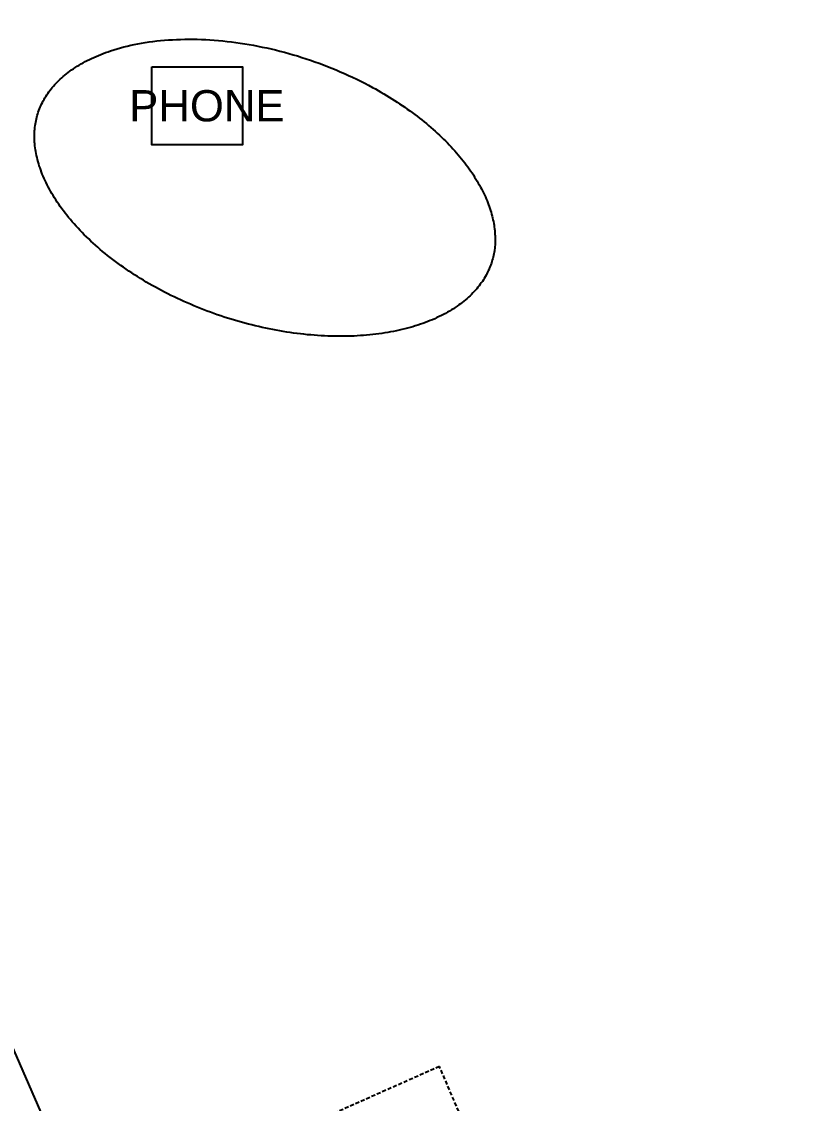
# Model space of a CAD drawing. Header units: millimetres. Extents: x 2562 to 7288, y 778 to 5635.
# Drawn here: x 4288 to 4440.6, y 1574.8 to 1782.4 of the extents above; entities that cross this region are included whole.
import ezdxf

# ---------------------------------------------------------------- set-up
doc = ezdxf.new("R2010")
doc.units = ezdxf.units.MM
doc.linetypes.add('HIDDEN', pattern=[0.375, 0.25, -0.125])
for name, color, linetype in [('0-gnl-gor1', 1, 'Continuous'), ('0-gnl-ust', 191, 'HIDDEN'), ('2-tef-hrkt-mobilya', 251, 'Continuous'), ('BH-DO-NOTLAR', 12, 'Continuous')]:
    doc.layers.add(name, color=color, linetype=linetype)
doc.layers.add('x-ref_base plan 1$0$SHG-WALL-HATCH', color=252, linetype='Continuous', lineweight=5)
doc.styles.get("Standard").update_dxf_attribs({"font": 'arial.ttf'})

# ---------------------------------------------------------------- blocks, each defined once
blk = doc.blocks.new('boh')
at = {"layer": 'x-ref_base plan 1$0$SHG-WALL-HATCH'}
h = blk.add_hatch(color=256, dxfattribs=at)
h.paths.add_polyline_path([(-50117.15, -17732.22), (-50034.35, -17614.48), (-49883.52, -17720.55), (-49893.06, -17734.12), (-49885, -17739.86), (-49865.85, -17712.99), (-49871.15, -17709.21), (-49695.36, -17462.62), (-49695.36, -17422.82), (-49877.33, -17293.1), (-49877.4, -17293.2), (-50153.53, -17679.83), (-50163.3, -17672.85), (-50360.76, -17949.33), (-50360.76, -17949.33), (-50363.26, -17952.83), (-50339.88, -17969.33), (-50237.55, -17824.89), (-50124.79, -17905.11), (-50124.5, -17904.98), (-50124.66, -17905.21), (-50036.9, -17967.64), (-50036.37, -17967.42), (-50036.66, -17967.81), (-49884.51, -18076.05), (-49852.23, -18099.07), (-49778.23, -17995.28), (-49969.75, -17858.75), (-49949.44, -17830.25), (-49956.91, -17824.92), (-49966.34, -17838.32), (-49974.19, -17832.8), (-49976.15, -17831.42), (-49976.15, -17831.42), (-49984.66, -17825.44)])
h.paths.add_polyline_path([(-50067.71, -17574.93), (-49886.01, -17320.06), (-49715.83, -17441.38), (-49897.52, -17696.25)], flags=16)
h.paths.add_polyline_path([(-50020.42, -18330.56), (-49852.36, -18099.26), (-49878.93, -18080.08), (-49884.54, -18076.09), (-50014.3, -18258.48), (-50268.3, -18077.79), (-50304.33, -18128.45)])
h.paths.add_polyline_path([(-50095.22, -17156.18), (-50086.51, -17143.97), (-50103.44, -17131.9), (-50096.86, -17122.66), (-50133.27, -17122.66), (-50136.58, -17126.7)])
h.paths.add_polyline_path([(-50293.75, -17616.42), (-50287.24, -17621.06), (-49994.09, -17209.85), (-50005.09, -17202.02), (-50013.79, -17214.23), (-50009.31, -17217.42)])
h.paths.add_polyline_path([(-51718.65, -19644.21), (-51696.58, -19696.99), (-51676.22, -19688.48), (-51698.29, -19635.7)], flags=9)
h.paths.add_polyline_path([(-51407.22, -19513.01), (-51385.15, -19565.79), (-51364.79, -19557.27), (-51386.86, -19504.49)], flags=9)
h.paths.add_polyline_path([(-53133.33, -20478.85), (-53014.84, -20478.85), (-53014.84, -20434.71), (-53133.33, -20434.71)], flags=9)
h.paths.add_polyline_path([(-52168.23, -20183.94), (-52106.12, -20183.94), (-52106.12, -20161.87), (-52168.23, -20161.87)], flags=9)
h.paths.add_polyline_path([(-52271.69, -20922.88), (-52012.88, -20922.88), (-52012.88, -20878.74), (-52271.69, -20878.74)], flags=9)
h.paths.add_polyline_path([(-51847.35, -21114.15), (-51728.85, -21114.15), (-51728.85, -21070.01), (-51847.35, -21070.01)], flags=9)
h.paths.add_polyline_path([(-51017.62, -19075.08), (-50832.23, -19075.08), (-50832.23, -19030.94), (-51017.62, -19030.94)], flags=9)
h.paths.add_polyline_path([(-51195.04, -19269.3), (-51058.87, -19269.3), (-51058.87, -19225.17), (-51195.04, -19225.17)], flags=9)
h.paths.add_polyline_path([(-51372.27, -19292.33), (-51292.93, -19292.33), (-51292.93, -19248.19), (-51372.27, -19248.19)], flags=9)
h.paths.add_polyline_path([(-51262.74, -20921.58), (-51003.93, -20921.58), (-51003.93, -20877.45), (-51262.74, -20877.45)], flags=9)
h.paths.add_polyline_path([(-50758.06, -20409.89), (-50683.72, -20409.89), (-50683.72, -20387.82), (-50758.06, -20387.82)], flags=9)
h.paths.add_polyline_path([(-52080.43, -19680.92), (-52055.45, -19680.92), (-52055.45, -19658.85), (-52080.43, -19658.85)], flags=9)
h.paths.add_polyline_path([(-51721.04, -19787.97), (-51696.05, -19787.97), (-51696.05, -19765.91), (-51721.04, -19765.91)], flags=9)
h.paths.add_polyline_path([(-51714.06, -20458.99), (-51689.07, -20458.99), (-51689.07, -20436.92), (-51714.06, -20436.92)], flags=9)
h.paths.add_polyline_path([(-51873.54, -20765.64), (-51848.55, -20765.64), (-51848.55, -20743.57), (-51873.54, -20743.57)], flags=9)
h.paths.add_polyline_path([(-52920.93, -20205.77), (-52895.95, -20205.77), (-52895.95, -20183.7), (-52920.93, -20183.7)], flags=9)
h.paths.add_polyline_path([(-52696.25, -20247.36), (-52563.34, -20247.36), (-52563.34, -20169.49), (-52696.25, -20169.49)], flags=9)
h.paths.add_polyline_path([(-51144.46, -19471.95), (-50957.7, -19387.5), (-50975.89, -19347.29), (-51162.65, -19431.74)], flags=9)
h.paths.add_polyline_path([(-50873.39, -19299.53), (-50784.26, -19299.53), (-50784.26, -19221.66), (-50873.39, -19221.66)], flags=9)
h.paths.add_polyline_path([(-51438.98, -19970.77), (-51375.41, -19970.77), (-51375.41, -19926.63), (-51438.98, -19926.63)], flags=9)
h.paths.add_polyline_path([(-52119.84, -20097.97), (-51963.17, -20024.89), (-51981.82, -19984.89), (-52138.5, -20057.97)], flags=9)
h = blk.add_hatch(color=256, dxfattribs=at)
h.paths.add_polyline_path([(-50117.15, -17732.22), (-50034.35, -17614.48), (-49883.52, -17720.55), (-49893.06, -17734.12), (-49885, -17739.86), (-49865.85, -17712.99), (-49871.15, -17709.21), (-49695.36, -17462.62), (-49695.36, -17422.82), (-49877.33, -17293.1), (-49877.4, -17293.2), (-50153.53, -17679.83), (-50163.3, -17672.85), (-50360.76, -17949.33), (-50360.76, -17949.33), (-50363.26, -17952.83), (-50339.88, -17969.33), (-50237.55, -17824.89), (-50124.79, -17905.11), (-50124.5, -17904.98), (-50124.66, -17905.21), (-50036.9, -17967.64), (-50036.37, -17967.42), (-50036.66, -17967.81), (-49884.51, -18076.05), (-49852.23, -18099.07), (-49778.23, -17995.28), (-49969.75, -17858.75), (-49949.44, -17830.25), (-49956.91, -17824.92), (-49966.34, -17838.32), (-49974.19, -17832.8), (-49976.15, -17831.42), (-49976.15, -17831.42), (-49984.66, -17825.44)])
h.paths.add_polyline_path([(-50067.71, -17574.93), (-49886.01, -17320.06), (-49715.83, -17441.38), (-49897.52, -17696.25)], flags=16)
h.paths.add_polyline_path([(-50020.42, -18330.56), (-49852.36, -18099.26), (-49878.93, -18080.08), (-49884.54, -18076.09), (-50014.3, -18258.48), (-50268.3, -18077.79), (-50304.33, -18128.45)])
h.paths.add_polyline_path([(-50095.22, -17156.18), (-50086.51, -17143.97), (-50103.44, -17131.9), (-50096.86, -17122.66), (-50133.27, -17122.66), (-50136.58, -17126.7)])
h.paths.add_polyline_path([(-50293.75, -17616.42), (-50287.24, -17621.06), (-49994.09, -17209.85), (-50005.09, -17202.02), (-50013.79, -17214.23), (-50009.31, -17217.42)])
h.paths.add_polyline_path([(-51718.65, -19644.21), (-51696.58, -19696.99), (-51676.22, -19688.48), (-51698.29, -19635.7)], flags=9)
h.paths.add_polyline_path([(-51407.22, -19513.01), (-51385.15, -19565.79), (-51364.79, -19557.27), (-51386.86, -19504.49)], flags=9)
h.paths.add_polyline_path([(-53133.33, -20478.85), (-53014.84, -20478.85), (-53014.84, -20434.71), (-53133.33, -20434.71)], flags=9)
h.paths.add_polyline_path([(-52168.23, -20183.94), (-52106.12, -20183.94), (-52106.12, -20161.87), (-52168.23, -20161.87)], flags=9)
h.paths.add_polyline_path([(-52271.69, -20922.88), (-52012.88, -20922.88), (-52012.88, -20878.74), (-52271.69, -20878.74)], flags=9)
h.paths.add_polyline_path([(-51847.35, -21114.15), (-51728.85, -21114.15), (-51728.85, -21070.01), (-51847.35, -21070.01)], flags=9)
h.paths.add_polyline_path([(-51017.62, -19075.08), (-50832.23, -19075.08), (-50832.23, -19030.94), (-51017.62, -19030.94)], flags=9)
h.paths.add_polyline_path([(-51195.04, -19269.3), (-51058.87, -19269.3), (-51058.87, -19225.17), (-51195.04, -19225.17)], flags=9)
h.paths.add_polyline_path([(-51372.27, -19292.33), (-51292.93, -19292.33), (-51292.93, -19248.19), (-51372.27, -19248.19)], flags=9)
h.paths.add_polyline_path([(-51262.74, -20921.58), (-51003.93, -20921.58), (-51003.93, -20877.45), (-51262.74, -20877.45)], flags=9)
h.paths.add_polyline_path([(-50758.06, -20409.89), (-50683.72, -20409.89), (-50683.72, -20387.82), (-50758.06, -20387.82)], flags=9)
h.paths.add_polyline_path([(-52080.43, -19680.92), (-52055.45, -19680.92), (-52055.45, -19658.85), (-52080.43, -19658.85)], flags=9)
h.paths.add_polyline_path([(-51721.04, -19787.97), (-51696.05, -19787.97), (-51696.05, -19765.91), (-51721.04, -19765.91)], flags=9)
h.paths.add_polyline_path([(-51714.06, -20458.99), (-51689.07, -20458.99), (-51689.07, -20436.92), (-51714.06, -20436.92)], flags=9)
h.paths.add_polyline_path([(-51873.54, -20765.64), (-51848.55, -20765.64), (-51848.55, -20743.57), (-51873.54, -20743.57)], flags=9)
h.paths.add_polyline_path([(-52920.93, -20205.77), (-52895.95, -20205.77), (-52895.95, -20183.7), (-52920.93, -20183.7)], flags=9)
h.paths.add_polyline_path([(-52696.25, -20247.36), (-52563.34, -20247.36), (-52563.34, -20169.49), (-52696.25, -20169.49)], flags=9)
h.paths.add_polyline_path([(-51144.46, -19471.95), (-50957.7, -19387.5), (-50975.89, -19347.29), (-51162.65, -19431.74)], flags=9)
h.paths.add_polyline_path([(-50873.39, -19299.53), (-50784.26, -19299.53), (-50784.26, -19221.66), (-50873.39, -19221.66)], flags=9)
h.paths.add_polyline_path([(-51438.98, -19970.77), (-51375.41, -19970.77), (-51375.41, -19926.63), (-51438.98, -19926.63)], flags=9)
h.paths.add_polyline_path([(-52119.84, -20097.97), (-51963.17, -20024.89), (-51981.82, -19984.89), (-52138.5, -20057.97)], flags=9)

msp = doc.modelspace()

# ---------------------------------------------------------------- hatches: boundary and pattern name
at = {"layer": 'x-ref_base plan 1$0$SHG-WALL-HATCH'}
h = msp.add_hatch(color=256, dxfattribs=at)
h.paths.add_polyline_path([(6369.35, 4214.03), (6452.15, 4331.78), (6602.99, 4225.7), (6593.45, 4212.13), (6601.5, 4206.39), (6620.66, 4233.26), (6615.36, 4237.04), (6791.15, 4483.64), (6791.15, 4523.43), (6609.18, 4653.16), (6609.11, 4653.05), (6332.98, 4266.43), (6323.21, 4273.4), (6125.75, 3996.92), (6125.75, 3996.92), (6123.25, 3993.42), (6146.63, 3976.92), (6248.95, 4121.36), (6361.71, 4041.14), (6362.01, 4041.27), (6361.85, 4041.05), (6449.61, 3978.61), (6450.13, 3978.84), (6449.85, 3978.44), (6601.99, 3870.21), (6634.28, 3847.18), (6708.27, 3950.97), (6516.75, 4087.51), (6537.07, 4116.01), (6529.6, 4121.33), (6520.17, 4107.93), (6512.32, 4113.45), (6510.36, 4114.83), (6510.36, 4114.83), (6501.85, 4120.82)])
h.paths.add_polyline_path([(6418.8, 4371.33), (6600.49, 4626.19), (6770.68, 4504.87), (6588.98, 4250)], flags=16)
h.paths.add_polyline_path([(6466.09, 3615.69), (6634.14, 3846.99), (6607.58, 3866.18), (6601.96, 3870.17), (6472.21, 3687.77), (6218.21, 3868.46), (6182.17, 3817.81)])
h.paths.add_polyline_path([(6391.29, 4790.07), (6399.99, 4802.28), (6383.07, 4814.35), (6389.65, 4823.59), (6353.24, 4823.59), (6349.93, 4819.55)])
h.paths.add_polyline_path([(6192.76, 4329.83), (6199.27, 4325.19), (6492.42, 4736.4), (6481.42, 4744.23), (6472.71, 4732.02), (6477.19, 4728.83)])
h.paths.add_polyline_path([(4767.86, 2302.04), (4789.93, 2249.26), (4810.29, 2257.77), (4788.22, 2310.55)], flags=9)
h.paths.add_polyline_path([(5079.29, 2433.25), (5101.36, 2380.47), (5121.72, 2388.98), (5099.65, 2441.76)], flags=9)
h.paths.add_polyline_path([(3353.17, 1467.41), (3471.67, 1467.41), (3471.67, 1511.54), (3353.17, 1511.54)], flags=9)
h.paths.add_polyline_path([(4318.28, 1762.31), (4380.38, 1762.31), (4380.38, 1784.38), (4318.28, 1784.38)], flags=9)
h.paths.add_polyline_path([(4214.82, 1023.37), (4473.63, 1023.37), (4473.63, 1067.51), (4214.82, 1067.51)], flags=9)
h.paths.add_polyline_path([(4639.16, 832.11), (4757.65, 832.11), (4757.65, 876.24), (4639.16, 876.24)], flags=9)
h.paths.add_polyline_path([(5468.89, 2871.18), (5654.28, 2871.18), (5654.28, 2915.31), (5468.89, 2915.31)], flags=9)
h.paths.add_polyline_path([(5291.47, 2676.95), (5427.64, 2676.95), (5427.64, 2721.09), (5291.47, 2721.09)], flags=9)
h.paths.add_polyline_path([(5114.24, 2653.92), (5193.58, 2653.92), (5193.58, 2698.06), (5114.24, 2698.06)], flags=9)
h.paths.add_polyline_path([(5223.77, 1024.67), (5482.58, 1024.67), (5482.58, 1068.81), (5223.77, 1068.81)], flags=9)
h.paths.add_polyline_path([(5728.45, 1536.37), (5802.79, 1536.37), (5802.79, 1558.44), (5728.45, 1558.44)], flags=9)
h.paths.add_polyline_path([(4406.07, 2265.33), (4431.06, 2265.33), (4431.06, 2287.4), (4406.07, 2287.4)], flags=9)
h.paths.add_polyline_path([(4765.47, 2158.28), (4790.46, 2158.28), (4790.46, 2180.35), (4765.47, 2180.35)], flags=9)
h.paths.add_polyline_path([(4772.45, 1487.26), (4797.43, 1487.26), (4797.43, 1509.33), (4772.45, 1509.33)], flags=9)
h.paths.add_polyline_path([(4612.97, 1180.61), (4637.96, 1180.61), (4637.96, 1202.68), (4612.97, 1202.68)], flags=9)
h.paths.add_polyline_path([(3565.57, 1740.49), (3590.56, 1740.49), (3590.56, 1762.56), (3565.57, 1762.56)], flags=9)
h.paths.add_polyline_path([(3790.26, 1698.89), (3923.16, 1698.89), (3923.16, 1776.76), (3790.26, 1776.76)], flags=9)
h.paths.add_polyline_path([(5342.04, 2474.3), (5528.81, 2558.75), (5510.62, 2598.97), (5323.86, 2514.52)], flags=9)
h.paths.add_polyline_path([(5613.11, 2646.73), (5702.24, 2646.73), (5702.24, 2724.59), (5613.11, 2724.59)], flags=9)
h.paths.add_polyline_path([(5047.53, 1975.49), (5111.1, 1975.49), (5111.1, 2019.62), (5047.53, 2019.62)], flags=9)
h.paths.add_polyline_path([(4366.67, 1848.28), (4523.34, 1921.36), (4504.68, 1961.36), (4348.01, 1888.28)], flags=9)

# ---------------------------------------------------------------- linework, layer by layer
at = {"layer": '0-gnl-gor1'}
msp.add_line((4292.83, 1570.58), (4258.78, 1648.24), dxfattribs=at)
msp.add_open_spline([(4378.1, 1736.01), (4378.35, 1736.78), (4378.54, 1737.57), (4378.79, 1739.21), (4378.84, 1740.06), (4378.8, 1741.81), (4378.71, 1742.71), (4378.38, 1744.57), (4378.14, 1745.52), (4377.49, 1747.47), (4377.08, 1748.47), (4376.11, 1750.49), (4375.54, 1751.51), (4374.24, 1753.57), (4373.5, 1754.6), (4371.88, 1756.66), (4370.99, 1757.69), (4369.06, 1759.71), (4368.02, 1760.71), (4365.8, 1762.66), (4364.63, 1763.62), (4362.15, 1765.48), (4360.85, 1766.38), (4358.15, 1768.11), (4356.75, 1768.94), (4353.31, 1770.82), (4351.24, 1771.83), (4346.98, 1773.67), (4344.79, 1774.5), (4340.36, 1775.96), (4338.1, 1776.59), (4333.59, 1777.63), (4331.33, 1778.05), (4326.85, 1778.66), (4324.64, 1778.85), (4320.31, 1779.01), (4318.19, 1778.98), (4314.11, 1778.7), (4312.15, 1778.45), (4308.43, 1777.75), (4306.68, 1777.29), (4303.75, 1776.32), (4302.53, 1775.83), (4300.27, 1774.77), (4299.23, 1774.18), (4297.32, 1772.94), (4296.45, 1772.28), (4294.91, 1770.9), (4294.22, 1770.18), (4293.04, 1768.68), (4292.53, 1767.92), (4291.69, 1766.33), (4291.34, 1765.51), (4290.82, 1763.83), (4290.64, 1762.96), (4290.43, 1761.15), (4290.41, 1760.22), (4290.54, 1758.29), (4290.69, 1757.29), (4291.18, 1755.23), (4291.52, 1754.17), (4292.38, 1752.01), (4292.91, 1750.92), (4294.16, 1748.7), (4294.89, 1747.58), (4296.52, 1745.34), (4297.43, 1744.22), (4299.44, 1742.01), (4300.53, 1740.92), (4302.88, 1738.78), (4304.13, 1737.73), (4306.79, 1735.7), (4308.19, 1734.71), (4311.12, 1732.83), (4312.65, 1731.93), (4315.8, 1730.22), (4317.43, 1729.42), (4320.77, 1727.91), (4322.47, 1727.22), (4325.94, 1725.95), (4327.7, 1725.37), (4331.25, 1724.35), (4333.03, 1723.91), (4336.61, 1723.15), (4338.39, 1722.84), (4341.93, 1722.36), (4343.69, 1722.18), (4347.15, 1721.98), (4348.85, 1721.95), (4352.17, 1722.03), (4353.78, 1722.13), (4356.91, 1722.48), (4358.42, 1722.72), (4361.31, 1723.33), (4362.69, 1723.7), (4365.3, 1724.54), (4366.52, 1725.02), (4368.8, 1726.08), (4369.86, 1726.66), (4371.79, 1727.89), (4372.66, 1728.55), (4374.23, 1729.92), (4374.92, 1730.64), (4376.13, 1732.13), (4376.65, 1732.89), (4377.49, 1734.44), (4377.83, 1735.21), (4378.1, 1736.01)], degree=3, knots=[0, 0, 0, 0, 0.106927, 0.106927, 0.213855, 0.213855, 0.320782, 0.320782, 0.42771, 0.42771, 0.534637, 0.534637, 0.641565, 0.641565, 0.748492, 0.748492, 0.85542, 0.85542, 0.962347, 0.962347, 1.069275, 1.069275, 1.176202, 1.176202, 1.28313, 1.28313, 1.429904, 1.429904, 1.576678, 1.576678, 1.723452, 1.723452, 1.870225, 1.870225, 2.016999, 2.016999, 2.163773, 2.163773, 2.310547, 2.310547, 2.457321, 2.457321, 2.573421, 2.573421, 2.689521, 2.689521, 2.805621, 2.805621, 2.921721, 2.921721, 3.037821, 3.037821, 3.15392, 3.15392, 3.27002, 3.27002, 3.38612, 3.38612, 3.50222, 3.50222, 3.61832, 3.61832, 3.73442, 3.73442, 3.85052, 3.85052, 3.966619, 3.966619, 4.082719, 4.082719, 4.198819, 4.198819, 4.314919, 4.314919, 4.431019, 4.431019, 4.547119, 4.547119, 4.663219, 4.663219, 4.779318, 4.779318, 4.895418, 4.895418, 5.011518, 5.011518, 5.127618, 5.127618, 5.243718, 5.243718, 5.359818, 5.359818, 5.475918, 5.475918, 5.592018, 5.592018, 5.708117, 5.708117, 5.824217, 5.824217, 5.940317, 5.940317, 6.056417, 6.056417, 6.172517, 6.172517, 6.283185, 6.283185, 6.283185, 6.283185], dxfattribs=at)
at = {"layer": '0-gnl-ust', "ltscale": 3}
msp.add_lwpolyline([(4643.9, 1370.07), (4643.9, 1435.57), (4565.3, 1435.57), (4565.3, 1383.07), (4384.95, 1383.07), (4353.71, 1453.05), (4412.31, 1479.21), (4368.14, 1581.87), (4300.93, 1551.99)], dxfattribs=at)
at = {"layer": '2-tef-hrkt-mobilya'}
msp.add_lwpolyline([(4312.96, 1773.66), (4330.34, 1773.66), (4330.34, 1758.74), (4312.96, 1758.74)], close=True, dxfattribs=at)
msp.add_open_spline([(4378.1, 1736.01), (4378.35, 1736.78), (4378.54, 1737.57), (4378.79, 1739.21), (4378.84, 1740.06), (4378.8, 1741.81), (4378.71, 1742.71), (4378.38, 1744.57), (4378.14, 1745.52), (4377.49, 1747.47), (4377.08, 1748.47), (4376.11, 1750.49), (4375.54, 1751.51), (4374.24, 1753.57), (4373.5, 1754.6), (4371.88, 1756.66), (4370.99, 1757.69), (4369.06, 1759.71), (4368.02, 1760.71), (4365.8, 1762.66), (4364.63, 1763.62), (4362.15, 1765.48), (4360.85, 1766.38), (4358.15, 1768.11), (4356.75, 1768.94), (4353.31, 1770.82), (4351.24, 1771.83), (4346.98, 1773.67), (4344.79, 1774.5), (4340.36, 1775.96), (4338.1, 1776.59), (4333.59, 1777.63), (4331.33, 1778.05), (4326.85, 1778.66), (4324.64, 1778.85), (4320.31, 1779.01), (4318.19, 1778.98), (4314.11, 1778.7), (4312.15, 1778.45), (4308.43, 1777.75), (4306.68, 1777.29), (4303.75, 1776.32), (4302.53, 1775.83), (4300.27, 1774.77), (4299.23, 1774.18), (4297.32, 1772.94), (4296.45, 1772.28), (4294.91, 1770.9), (4294.22, 1770.18), (4293.04, 1768.68), (4292.53, 1767.92), (4291.69, 1766.33), (4291.34, 1765.51), (4290.82, 1763.83), (4290.64, 1762.96), (4290.43, 1761.15), (4290.41, 1760.22), (4290.54, 1758.29), (4290.69, 1757.29), (4291.18, 1755.23), (4291.52, 1754.17), (4292.38, 1752.01), (4292.91, 1750.92), (4294.16, 1748.7), (4294.89, 1747.58), (4296.52, 1745.34), (4297.43, 1744.22), (4299.44, 1742.01), (4300.53, 1740.92), (4302.88, 1738.78), (4304.13, 1737.73), (4306.79, 1735.7), (4308.19, 1734.71), (4311.12, 1732.83), (4312.65, 1731.93), (4315.8, 1730.22), (4317.43, 1729.42), (4320.77, 1727.91), (4322.47, 1727.22), (4325.94, 1725.95), (4327.7, 1725.37), (4331.25, 1724.35), (4333.03, 1723.91), (4336.61, 1723.15), (4338.39, 1722.84), (4341.93, 1722.36), (4343.69, 1722.18), (4347.15, 1721.98), (4348.85, 1721.95), (4352.17, 1722.03), (4353.78, 1722.13), (4356.91, 1722.48), (4358.42, 1722.72), (4361.31, 1723.33), (4362.69, 1723.7), (4365.3, 1724.54), (4366.52, 1725.02), (4368.8, 1726.08), (4369.86, 1726.66), (4371.79, 1727.89), (4372.66, 1728.55), (4374.23, 1729.92), (4374.92, 1730.64), (4376.13, 1732.13), (4376.65, 1732.89), (4377.49, 1734.44), (4377.83, 1735.21), (4378.1, 1736.01)], degree=3, knots=[0, 0, 0, 0, 0.106927, 0.106927, 0.213855, 0.213855, 0.320782, 0.320782, 0.42771, 0.42771, 0.534637, 0.534637, 0.641565, 0.641565, 0.748492, 0.748492, 0.85542, 0.85542, 0.962347, 0.962347, 1.069275, 1.069275, 1.176202, 1.176202, 1.28313, 1.28313, 1.429904, 1.429904, 1.576678, 1.576678, 1.723452, 1.723452, 1.870225, 1.870225, 2.016999, 2.016999, 2.163773, 2.163773, 2.310547, 2.310547, 2.457321, 2.457321, 2.573421, 2.573421, 2.689521, 2.689521, 2.805621, 2.805621, 2.921721, 2.921721, 3.037821, 3.037821, 3.15392, 3.15392, 3.27002, 3.27002, 3.38612, 3.38612, 3.50222, 3.50222, 3.61832, 3.61832, 3.73442, 3.73442, 3.85052, 3.85052, 3.966619, 3.966619, 4.082719, 4.082719, 4.198819, 4.198819, 4.314919, 4.314919, 4.431019, 4.431019, 4.547119, 4.547119, 4.663219, 4.663219, 4.779318, 4.779318, 4.895418, 4.895418, 5.011518, 5.011518, 5.127618, 5.127618, 5.243718, 5.243718, 5.359818, 5.359818, 5.475918, 5.475918, 5.592018, 5.592018, 5.708117, 5.708117, 5.824217, 5.824217, 5.940317, 5.940317, 6.056417, 6.056417, 6.172517, 6.172517, 6.283185, 6.283185, 6.283185, 6.283185], dxfattribs=at)
msp.add_open_spline([(4378.1, 1736.01), (4378.35, 1736.78), (4378.54, 1737.57), (4378.79, 1739.21), (4378.84, 1740.06), (4378.8, 1741.81), (4378.71, 1742.71), (4378.38, 1744.57), (4378.14, 1745.52), (4377.49, 1747.47), (4377.08, 1748.47), (4376.11, 1750.49), (4375.54, 1751.51), (4374.24, 1753.57), (4373.5, 1754.6), (4371.88, 1756.66), (4370.99, 1757.69), (4369.06, 1759.71), (4368.02, 1760.71), (4365.8, 1762.66), (4364.63, 1763.62), (4362.15, 1765.48), (4360.85, 1766.38), (4358.15, 1768.11), (4356.75, 1768.94), (4353.31, 1770.82), (4351.24, 1771.83), (4346.98, 1773.67), (4344.79, 1774.5), (4340.36, 1775.96), (4338.1, 1776.59), (4333.59, 1777.63), (4331.33, 1778.05), (4326.85, 1778.66), (4324.64, 1778.85), (4320.31, 1779.01), (4318.19, 1778.98), (4314.11, 1778.7), (4312.15, 1778.45), (4308.43, 1777.75), (4306.68, 1777.29), (4303.75, 1776.32), (4302.53, 1775.83), (4300.27, 1774.77), (4299.23, 1774.18), (4297.32, 1772.94), (4296.45, 1772.28), (4294.91, 1770.9), (4294.22, 1770.18), (4293.04, 1768.68), (4292.53, 1767.92), (4291.69, 1766.33), (4291.34, 1765.51), (4290.82, 1763.83), (4290.64, 1762.96), (4290.43, 1761.15), (4290.41, 1760.22), (4290.54, 1758.29), (4290.69, 1757.29), (4291.18, 1755.23), (4291.52, 1754.17), (4292.38, 1752.01), (4292.91, 1750.92), (4294.16, 1748.7), (4294.89, 1747.58), (4296.52, 1745.34), (4297.43, 1744.22), (4299.44, 1742.01), (4300.53, 1740.92), (4302.88, 1738.78), (4304.13, 1737.73), (4306.79, 1735.7), (4308.19, 1734.71), (4311.12, 1732.83), (4312.65, 1731.93), (4315.8, 1730.22), (4317.43, 1729.42), (4320.77, 1727.91), (4322.47, 1727.22), (4325.94, 1725.95), (4327.7, 1725.37), (4331.25, 1724.35), (4333.03, 1723.91), (4336.61, 1723.15), (4338.39, 1722.84), (4341.93, 1722.36), (4343.69, 1722.18), (4347.15, 1721.98), (4348.85, 1721.95), (4352.17, 1722.03), (4353.78, 1722.13), (4356.91, 1722.48), (4358.42, 1722.72), (4361.31, 1723.33), (4362.69, 1723.7), (4365.3, 1724.54), (4366.52, 1725.02), (4368.8, 1726.08), (4369.86, 1726.66), (4371.79, 1727.89), (4372.66, 1728.55), (4374.23, 1729.92), (4374.92, 1730.64), (4376.13, 1732.13), (4376.65, 1732.89), (4377.49, 1734.44), (4377.83, 1735.21), (4378.1, 1736.01)], degree=3, knots=[0, 0, 0, 0, 0.106927, 0.106927, 0.213855, 0.213855, 0.320782, 0.320782, 0.42771, 0.42771, 0.534637, 0.534637, 0.641565, 0.641565, 0.748492, 0.748492, 0.85542, 0.85542, 0.962347, 0.962347, 1.069275, 1.069275, 1.176202, 1.176202, 1.28313, 1.28313, 1.429904, 1.429904, 1.576678, 1.576678, 1.723452, 1.723452, 1.870225, 1.870225, 2.016999, 2.016999, 2.163773, 2.163773, 2.310547, 2.310547, 2.457321, 2.457321, 2.573421, 2.573421, 2.689521, 2.689521, 2.805621, 2.805621, 2.921721, 2.921721, 3.037821, 3.037821, 3.15392, 3.15392, 3.27002, 3.27002, 3.38612, 3.38612, 3.50222, 3.50222, 3.61832, 3.61832, 3.73442, 3.73442, 3.85052, 3.85052, 3.966619, 3.966619, 4.082719, 4.082719, 4.198819, 4.198819, 4.314919, 4.314919, 4.431019, 4.431019, 4.547119, 4.547119, 4.663219, 4.663219, 4.779318, 4.779318, 4.895418, 4.895418, 5.011518, 5.011518, 5.127618, 5.127618, 5.243718, 5.243718, 5.359818, 5.359818, 5.475918, 5.475918, 5.592018, 5.592018, 5.708117, 5.708117, 5.824217, 5.824217, 5.940317, 5.940317, 6.056417, 6.056417, 6.172517, 6.172517, 6.283185, 6.283185, 6.283185, 6.283185], dxfattribs=at)

# ---------------------------------------------------------------- block references
at = {"layer": 'BH-DO-NOTLAR'}
msp.add_blockref('boh', (56486.51, 21946.25), dxfattribs=at)

# ---------------------------------------------------------------- texts
at = {"layer": '2-tef-hrkt-mobilya', "insert": (4308.62, 1769.21), "char_height": 6, "attachment_point": 1}
msp.add_mtext_dynamic_manual_height_columns('PHONE', width=275.6282, gutter_width=300, heights=[0], dxfattribs=at)

doc.saveas('drawing.dxf')
